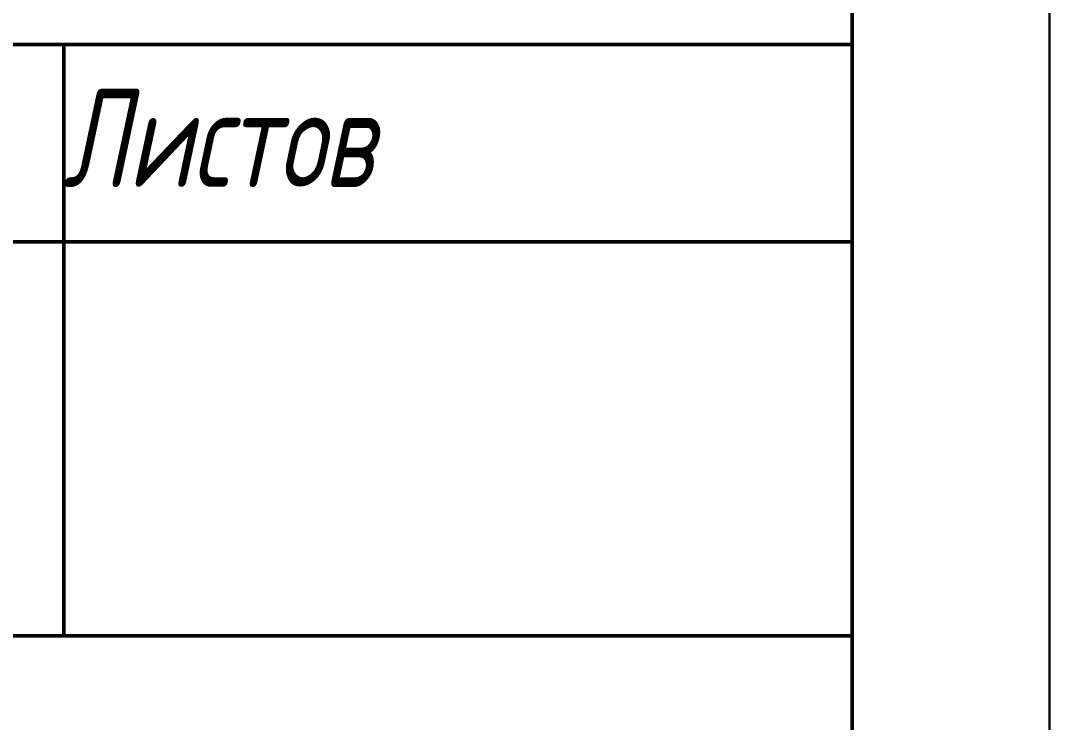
# Model space of a CAD drawing. Header units: millimetres. Extents: x 5341 to 134645, y 2795 to 129189.
# Drawn here: x 132035 to 134645, y 50797 to 52577 of the extents above; entities that cross this region are included whole.
import ezdxf

# ---------------------------------------------------------------- set-up
doc = ezdxf.new("R2010")
doc.units = ezdxf.units.MM
doc.layers.add('АР_Рамка', color=7, linetype='Continuous', lineweight=30)
doc.styles.add('ГОСТ 2.304', font='CS_Gost2304.shx')

msp = doc.modelspace()

# ---------------------------------------------------------------- linework, layer by layer
at = {"layer": 'АР_Рамка'}
for q in [(134644.5, 91016.3), (134644.5, 70016.3)]:
    msp.add_line((134644.5, 49016.3), q, dxfattribs=at)
at = {"layer": 'АР_Рамка', "lineweight": 50}
msp.add_lwpolyline([(134144.5, 49516.3), (77244.5, 49516.3), (77244.5, 90516.3), (134144.5, 90516.3), (134144.5, 49516.3)], close=True, dxfattribs=at)
for points in [[(134144.5, 52516.3), (115644.5, 52516.3)], [(132144.5, 51016.3), (132144.5, 52516.3)], [(134144.5, 52016.3), (129144.5, 52016.3)], [(134144.5, 51016.3), (122144.5, 51016.3)]]:
    msp.add_lwpolyline(points, dxfattribs=at)

# ---------------------------------------------------------------- texts
at = {"linetype": 'Continuous', "lineweight": 25, "style": 'ГОСТ 2.304', "oblique": 12, "width": 0.9}
msp.add_text('Стадия     Лист        Листов', height=250, dxfattribs=at).set_placement((129293.9, 52155))

doc.saveas('drawing.dxf')
